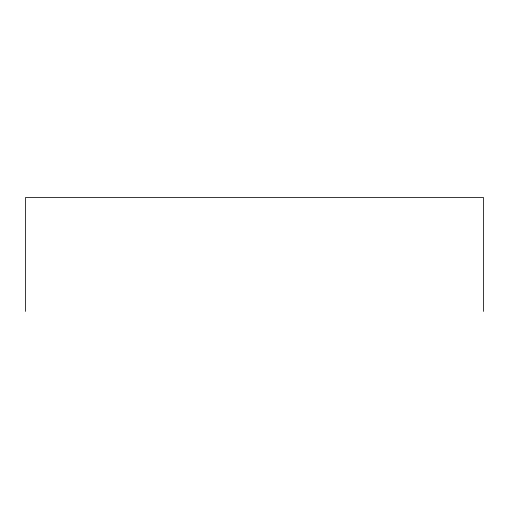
<?xml version="1.0" encoding="UTF-8"?>
<svg xmlns="http://www.w3.org/2000/svg" width="509" height="509" viewBox="0 0 509 509"><rect width="100%" height="100%" fill="white"/><g stroke="black" fill="none" stroke-linecap="round" stroke-linejoin="round"><path stroke-width="0.76" d="M483.55 311.413L483.55 197.587L25.45 197.587L25.45 311.413"/></g></svg>
